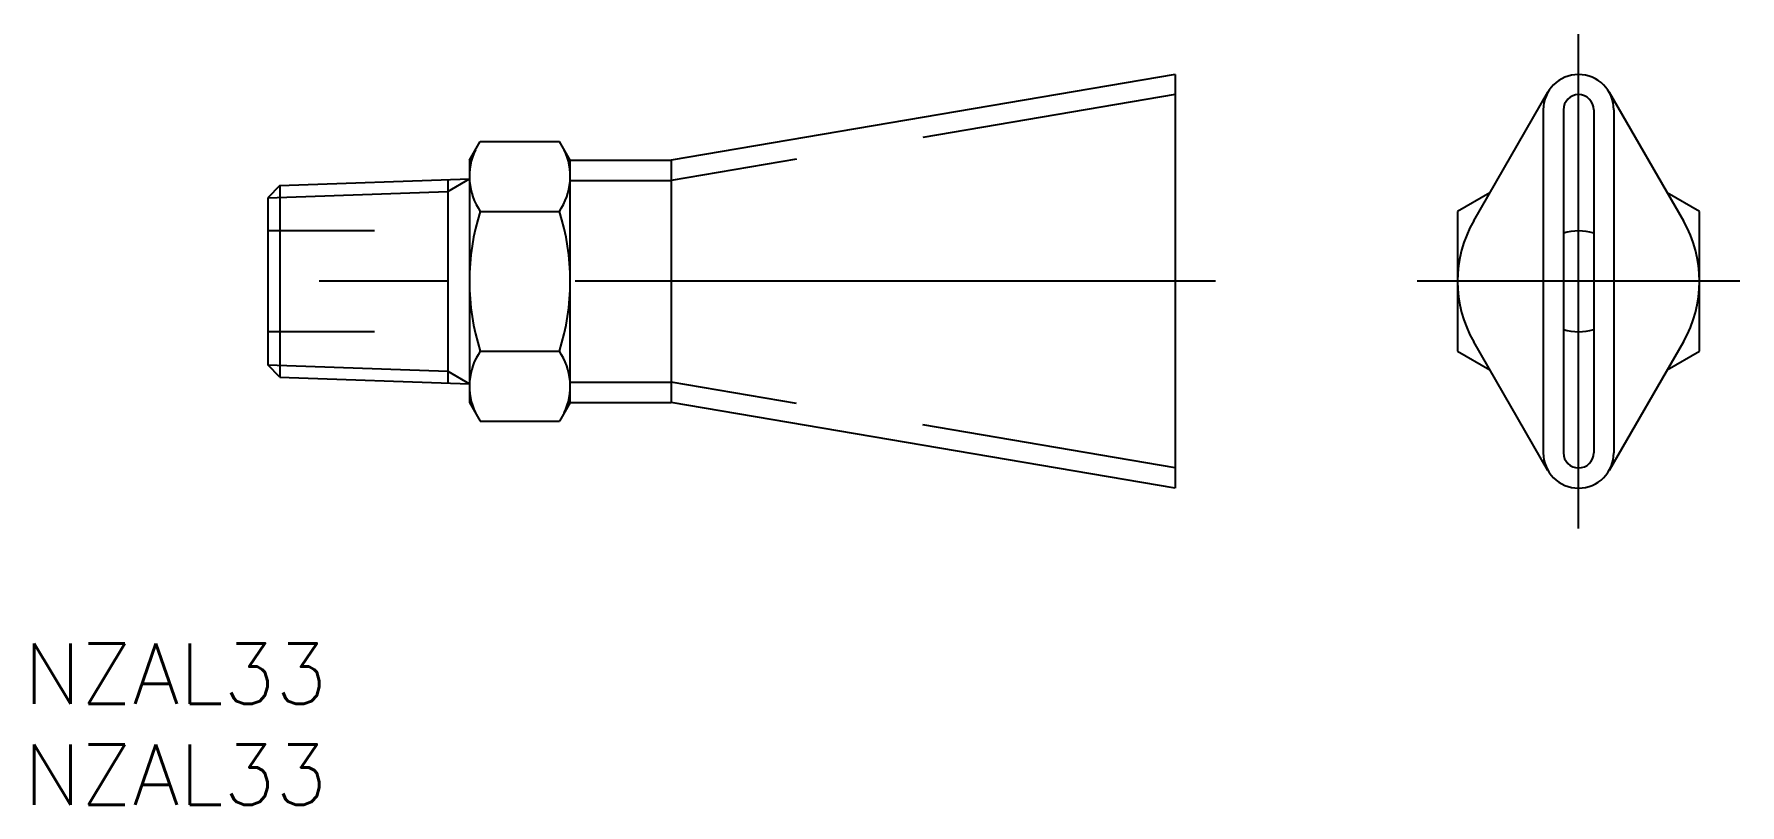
# Model space of a CAD drawing. Extents: x -11.6 to 73, y -25.9 to 12.2.
import ezdxf

# ---------------------------------------------------------------- set-up
doc = ezdxf.new("R2010")
doc.units = 0
doc.linetypes.add('CENTER', pattern=[50.8, 31.75, -6.35, 6.35, -6.35])
doc.linetypes.add('DASHED', pattern=[19.05, 12.7, -6.35])
doc.layers.get('0').update_dxf_attribs({"linetype": 'CONTINUOUS'})
doc.layers.add('CENTER', color=1, linetype='CENTER')
doc.styles.get("Standard").update_dxf_attribs({"font": 'txt.shx', "height": 3, "bigfont": 'bigfont.shx'})

msp = doc.modelspace()

# ---------------------------------------------------------------- linework, layer by layer
at = {"color": 1, "linetype": 'CONTINUOUS'}
msp.add_line((65, -12.25), (65, 12.25), dxfattribs=at)
at = {"color": 7, "linetype": 'CONTINUOUS'}
for p, q in [((45, 10.25), (20, 6)), ((45, 10.25), (45, -10.25)), ((59.804, 3), (63.484, 9.375)), ((66.516, 9.375), (70.196, 3)), ((63.25, 8.5), (63.25, -8.5)), ((64.25, 8.5), (64.25, -8.5)), ((65.75, 8.5), (65.75, -8.5)), ((66.75, 8.5), (66.75, -8.5)), ((10, 6), (10.536, 6.928)), ((10.536, 6.928), (14.464, 6.928)), ((15, 6), (14.464, 6.928)), ((10, 6), (10, -6)), ((14.997, 6), (20, 6)), ((15, -6), (15, 6)), ((20, 6), (20, -6)), ((0.602, 4.746), (0, 4.144)), ((0.602, 4.746), (10, 5.075)), ((0.602, 4.746), (0.602, -4.746)), ((8.929, 5.037), (8.929, -5.037)), ((60.608, 4.392), (59, 3.464)), ((71, 3.464), (69.392, 4.392)), ((0, 4.144), (0, -4.144)), ((10.536, 3.464), (14.464, 3.464)), ((59, 3.464), (59, -3.464)), ((71, -3.464), (71, 3.464)), ((63.484, -9.375), (59.804, -3)), ((70.196, -3), (66.516, -9.375)), ((0.602, -4.746), (0, -4.144)), ((10.536, -3.464), (14.464, -3.464)), ((59, -3.464), (60.608, -4.392)), ((69.392, -4.392), (71, -3.464)), ((0.602, -4.746), (10, -5.075)), ((10, -6), (10.536, -6.928)), ((15, -6), (14.464, -6.928)), ((14.997, -6), (20, -6)), ((45, -10.25), (20, -6)), ((10.536, -6.928), (14.464, -6.928))]:
    msp.add_line(p, q, dxfattribs=at)
at = {"color": 3, "linetype": 'DASHED'}
for p, q in [((45, 9.25), (20, 5)), ((14.997, 5), (20, 5)), ((5.301, 2.5), (0, 2.5)), ((5.301, -2.5), (0, -2.5)), ((14.997, -5), (20, -5)), ((45, -9.25), (20, -5))]:
    msp.add_line(p, q, dxfattribs=at)
at = {"color": 3, "linetype": 'CONTINUOUS'}
for p, q in [((0, 4.144), (8.929, 4.456)), ((8.929, 4.456), (10, 5.075)), ((0, -4.144), (8.929, -4.456)), ((8.929, -4.456), (10, -5.075))]:
    msp.add_line(p, q, dxfattribs=at)
at = {"color": 7, "linetype": 'CONTINUOUS'}
for centre, radius, start, end in [((65, 8.5), 1.75, 0, 180), ((65, 8.5), 0.75, 0, 180), ((13.067, 5.196), 3.067, 154.38425, 214.38425), ((11.933, 5.196), 3.067, 325.61575, 25.61575), ((21.464, 0), 11.464, 162.41205, 197.58795), ((3.536, 0), 11.464, 342.41205, 17.58795), ((65, 0), 6, 150.00013, 209.99988), ((65, 0), 6, 329.99988, 30.00013), ((65, 0), 2.5, 72.54284, 107.45804), ((65, 0), 2.5, 252.54196, 287.45716), ((13.067, -5.196), 3.067, 145.61575, 205.61575), ((11.933, -5.196), 3.067, 334.38425, 34.38425), ((65, -8.5), 1.75, 180, 0), ((65, -8.5), 0.75, 180, 0)]:
    msp.add_arc(centre, radius, start, end, dxfattribs=at)
at = {"layer": 'CENTER', "color": 1, "linetype": 'CENTER'}
for p, q in [((73, 0), (57, 0)), ((47, 0), (-2, 0))]:
    msp.add_line(p, q, dxfattribs=at)

# ---------------------------------------------------------------- texts
at = {"color": 7, "linetype": 'CONTINUOUS'}
for p in [(-12.1, -20.949), (-12.1, -25.949)]:
    msp.add_text('NZAL33', height=3, dxfattribs=at).set_placement(p)

doc.saveas('drawing.dxf')
